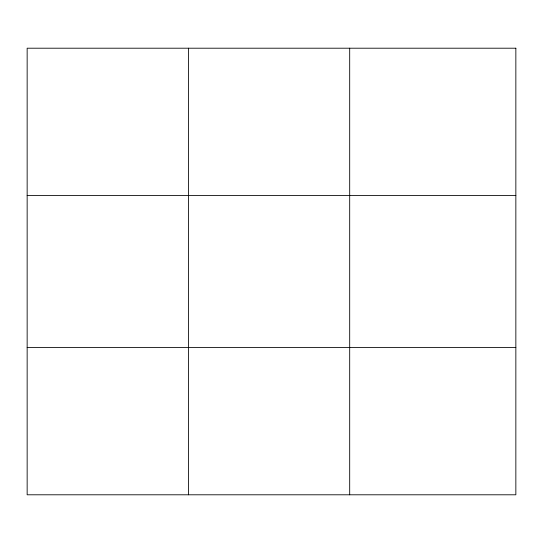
<?xml version="1.0" encoding="UTF-8"?>
<svg xmlns="http://www.w3.org/2000/svg" width="543" height="543" viewBox="0 0 543 543"><rect width="100%" height="100%" fill="white"/><g stroke="black" fill="none" stroke-linecap="round" stroke-linejoin="round"><path stroke-width="0.81" d="M188.421 494.795L188.421 48.205M349.692 494.795L349.692 48.205M27.15 195.582L515.85 195.582M27.15 347.418L515.85 347.418M515.85 48.205L515.85 494.795L27.15 494.795L27.15 48.205L515.85 48.205"/></g></svg>
